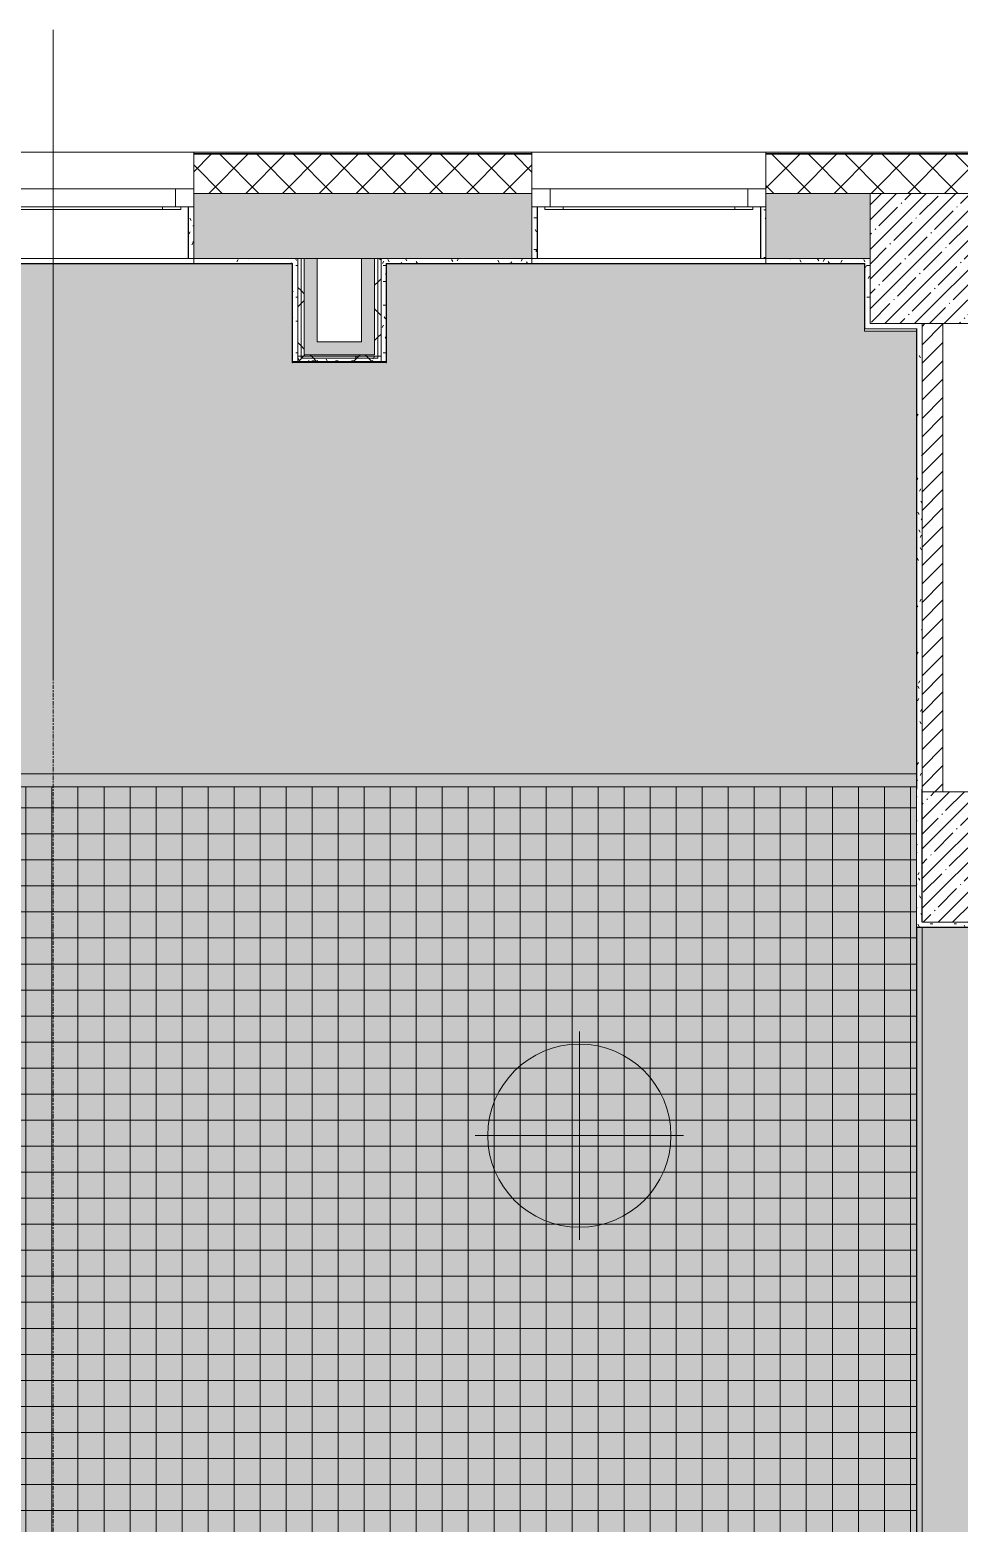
# Model space of a CAD drawing. Header units: millimetres. Extents: x 81610 to 276841, y -8553 to 29000.
# Drawn here: x 107120 to 110693, y 16290 to 22028 of the extents above; entities that cross this region are included whole.
import ezdxf

# ---------------------------------------------------------------- set-up
doc = ezdxf.new("R2010")
doc.units = ezdxf.units.MM
doc.linetypes.add('Осевая', pattern=[31.75, 6.35, -4.7625, 15.875, -4.7625])
for name, color, linetype, lineweight in [('A-ANNO-NOTE', 7, 'Continuous', 9), ('A-CLNG-PATT', 7, 'Continuous', 9), ('A-GLAZ', 7, 'Continuous', 9), ('A-GLAZ-1', 7, 'Continuous', 13), ('A-WALL', 7, 'Continuous', 9), ('I-WALL', 7, 'Continuous', 9), ('S-COLS', 7, 'Continuous', 9), ('Оси', 7, 'Continuous', 9), ('Оси-2', 7, 'Осевая', 9)]:
    doc.layers.add(name, color=color, linetype=linetype, lineweight=lineweight)
doc.layers.add('A-ANNO-NOTE-1', color=7, linetype='Continuous', lineweight=9, transparency=1)
doc.layers.add('A-CLNG-PATT-1', color=7, linetype='Continuous', lineweight=9, transparency=1)
for name, color, linetype, lineweight, true_color in [('A-CLNG-1', 7, 'Continuous', 9, 0xeaeaea), ('A-WALL-1', 7, 'Continuous', 9, 0x3c3c3c), ('A-WALL-2', 7, 'Continuous', 9, 0x535353), ('A-WALL-FNSH-1', 7, 'Continuous', 9, 0x3c3c3c), ('I-WALL-1', 7, 'Continuous', 9, 0x535353), ('S-COLS-1', 9, 'Continuous', 9, 0x808080), ('S-COLS-2', 7, 'Continuous', 9, 0x3c3c3c)]:
    doc.layers.add(name, color=color, linetype=linetype, lineweight=lineweight, true_color=true_color)
pattern_1 = [(0, (0, 0), (121.92, 30.48), [10.058, -81.382, 10.058, -81.382, -487.68]), (0, (0, 0), (121.92, 30.48), [-182.88, 10.058, -172.822, 10.058, -81.382, -213.36]), (0, (0, 0), (121.92, 30.48), [-457.2, 10.058, -50.902, 10.058, -142.342]), (120, (45.72, 15.24), (-87.356454, 90.345817), [10.058, -81.382, 10.058, -81.382, -487.68]), (120, (45.72, 15.24), (-87.356454, 90.345817), [-182.88, 10.058, -172.822, 10.058, -81.382, -213.36]), (120, (45.72, 15.24), (-87.356454, 90.345817), [-457.2, 10.058, -50.902, 10.058, -142.342]), (240, (60.96, 76.2), (-34.563546, -120.825817), [10.058, -81.382, 10.058, -81.382, -487.68]), (240, (60.96, 76.2), (-34.563546, -120.825817), [-182.88, 10.058, -172.822, 10.058, -81.382, -213.36]), (240, (60.96, 76.2), (-34.563546, -120.825817), [-457.2, 10.058, -50.902, 10.058, -142.342])]
pattern_2 = [(45, (0, 0), (-106.06602, 106.06602), []), (135, (0, 0), (-106.06602, -106.06602), [])]

# ---------------------------------------------------------------- blocks, each defined once
blk = doc.blocks.new('120_Окно_СКБ_1Ст - 120_Окно_СКБ_1Ст 900х2500_h_ с форточкой-22876038-Сводный план потолков 1 этажа в осях 23-33')
at = {"layer": 'A-GLAZ'}
for p, q in [((450, -57), (-450, -57)), ((-450, -127), (450, -127))]:
    blk.add_line(p, q, dxfattribs=at)
at = {"layer": 'A-GLAZ-1'}
for p, q in [((-450, -127), (-450, -57)), ((-450, -57), (-380, -57)), ((-380, -57), (-380, -127)), ((380, -127), (380, -57)), ((380, -57), (450, -57)), ((450, -57), (450, -127)), ((-380, -127), (-450, -127)), ((-400, -127), (-400, -137)), ((-400, -137), (400, -137)), ((400, -137), (-400, -137)), ((-330, -137), (-330, -127)), ((330, -137), (330, -127)), ((450, -127), (380, -127)), ((400, -137), (400, -127))]:
    blk.add_line(p, q, dxfattribs=at)
blk = doc.blocks.new('BSC_Колонна _Прямоугольная - 500х500-21690934-Сводный план потолков 1 этажа в осях 23-33')
at = {"layer": 'S-COLS-1'}
h = blk.add_hatch(dxfattribs=at)
h.set_pattern_fill('FP_13', color=256, style=0, pattern_type=2)
h.set_pattern_definition([(45, (-110800, -18850), (-57.024626, 57.024626), []), (45, (-110742.975, -18850), (-57.024626, 57.024626), [100.806, -20.161, 3.353, -16.808])])
h.paths.add_polyline_path([(-14.5, -250), (250, -250), (250, 250), (-250, 250), (-250, -250)])
at = {"layer": 'S-COLS-2'}
for p, q in [((-250, 250), (250, 250)), ((-250, -250), (-250, 250)), ((250, 250), (250, -250)), ((250, -250), (-250, -250))]:
    blk.add_line(p, q, dxfattribs=at)
blk = doc.blocks.new('BSC_Колонна _Прямоугольная - 700х500-V9-Сводный план потолков 1 этажа в осях 23-33')
at = {"layer": 'S-COLS-1'}
h = blk.add_hatch(dxfattribs=at)
h.set_pattern_fill('FP_27', color=256, style=0, pattern_type=2)
h.set_pattern_definition([(45, (-110700, -21150), (-57.024626, 57.024626), []), (45, (-110642.975, -21150), (-57.024626, 57.024626), [100.806, -20.161, 3.353, -16.808])])
h.paths.add_polyline_path([(-350, -250), (350, -250), (350, 250), (-350, 250), (-350, -7.7)])
at = {"layer": 'S-COLS-2'}
for p, q in [((-350, 250), (350, 250)), ((-350, -250), (-350, 250)), ((350, 250), (350, -250)), ((350, -250), (-350, -250))]:
    blk.add_line(p, q, dxfattribs=at)

msp = doc.modelspace()

# ---------------------------------------------------------------- hatches: boundary and pattern name
at = {"layer": 'A-ANNO-NOTE-1'}
h = msp.add_hatch(color=256, dxfattribs=at)
h.paths.add_polyline_path([(109232.5, 17427), (109260.1, 17428), (109287.6, 17431.3), (109314.7, 17436.7), (109341.3, 17444.2), (109367.2, 17453.8), (109392.3, 17465.3), (109416.5, 17478.8), (109439.4, 17494.2), (109461.1, 17511.3), (109481.4, 17530.1), (109500.2, 17550.4), (109517.3, 17572.1), (109532.7, 17595.1), (109546.2, 17619.2), (109557.8, 17644.3), (109567.3, 17670.2), (109574.8, 17696.8), (109580.2, 17723.9), (109583.5, 17751.4), (109584.6, 17779), (109583.5, 17806.6), (109580.2, 17834.1), (109574.8, 17861.2), (109565.8, 17892.3), (109557.8, 17913.7), (109546.2, 17938.8), (109532.7, 17962.9), (109517.3, 17985.9), (109499.6, 18008.4), (109481.4, 18027.9), (109461.1, 18046.7), (109438.7, 18064.3), (109416.5, 18079.2), (109392.3, 18092.7), (109367.2, 18104.2), (109341.3, 18113.8), (109314.7, 18121.3), (109287.6, 18126.7), (109260.1, 18130), (109232.5, 18131), (109204.9, 18130), (109177.4, 18126.7), (109150.3, 18121.3), (109123.7, 18113.8), (109097.8, 18104.2), (109072.7, 18092.7), (109048.6, 18079.2), (109025.6, 18063.8), (109003.9, 18046.7), (108983.6, 18027.9), (108964.8, 18007.6), (108947.7, 17985.9), (108932.4, 17962.9), (108918.9, 17938.8), (108907.3, 17913.7), (108897.7, 17887.8), (108890.2, 17861.2), (108884.8, 17834.1), (108881.6, 17806.6), (108880.5, 17776.2), (108881.6, 17751.4), (108884.8, 17723.9), (108890.2, 17696.8), (108897.7, 17670.2), (108907.3, 17644.3), (108918.9, 17619.2), (108933.7, 17592.9), (108947.7, 17572.1), (108964.8, 17550.4), (108983.6, 17530.1), (109003.9, 17511.3), (109025.6, 17494.2), (109048.6, 17478.8), (109072.7, 17465.3), (109102.1, 17452.1), (109123.7, 17444.2), (109150.3, 17436.7), (109177.4, 17431.3), (109205.4, 17428), (109223.3, 17427.1)])
h.paths.add_polyline_path([(109232.5, 17479), (109209, 17479.9), (109185.6, 17482.7), (109162.5, 17487.3), (109139.8, 17493.7), (109117.7, 17501.8), (109096.3, 17511.7), (109075.8, 17523.2), (109056.2, 17536.3), (109037.7, 17550.9), (109020.4, 17566.9), (109004.4, 17584.2), (108989.8, 17602.7), (108976.7, 17622.3), (108965.2, 17642.8), (108955.4, 17664.2), (108947.2, 17686.3), (108940.8, 17709), (108936.2, 17732.1), (108933.4, 17755.5), (108932.5, 17779), (108933.7, 17805.4), (108936.2, 17825.9), (108940.8, 17849), (108947.2, 17871.7), (108955.4, 17893.8), (108965.2, 17915.2), (108976.7, 17935.7), (108989.8, 17955.3), (109004.4, 17973.8), (109020.4, 17991.1), (109039.2, 18008.4), (109056.2, 18021.7), (109075.8, 18034.8), (109102.1, 18049.1), (109117.7, 18056.2), (109139.8, 18064.3), (109162.5, 18070.7), (109185.6, 18075.3), (109209, 18078.1), (109232.5, 18079), (109256.1, 18078.1), (109279.5, 18075.3), (109302.6, 18070.7), (109325.2, 18064.3), (109347.3, 18056.2), (109368.7, 18046.3), (109389.3, 18034.8), (109408.9, 18021.7), (109427.4, 18007.1), (109444.7, 17991.1), (109460.6, 17973.8), (109475.2, 17955.3), (109488.3, 17935.7), (109499.8, 17915.2), (109510.3, 17892.3), (109517.8, 17871.7), (109524.2, 17849), (109528.8, 17825.9), (109531.6, 17802.5), (109532.5, 17776.2), (109531.6, 17755.5), (109528.8, 17732.1), (109524.2, 17709), (109517.8, 17686.3), (109507.9, 17660.2), (109499.8, 17642.8), (109488.3, 17622.3), (109475.2, 17602.7), (109460.6, 17584.2), (109444.7, 17566.9), (109427.4, 17550.9), (109408.9, 17536.3), (109389.3, 17523.2), (109368.7, 17511.7), (109347.3, 17501.8), (109325.2, 17493.7), (109302.6, 17487.3), (109279.5, 17482.7), (109256.1, 17479.9), (109240.4, 17479.1)])
at = {"layer": 'A-CLNG-PATT'}
h = msp.add_hatch(dxfattribs=at)
h.set_pattern_fill('FP_35', color=256, style=0, pattern_type=2)
h.set_pattern_definition([(0, (109305, 16338.5), (0, -100), []), (270, (109305, 16338.5), (-100, -6e-15), [])])
h.paths.add_polyline_path([(117790, 13620), (117790, 16229), (116120.4, 16229), (116121, 13620), (117773, 13620)])
h.paths.add_polyline_path([(115580, 14000), (115580, 16293), (111070, 16293), (111070, 14000), (115499, 14000)])
h.paths.add_polyline_path([(106071.9, 14000), (110529, 14000), (110529, 19120), (106070, 19120), (106070, 14000)])
h.paths.add_polyline_path([(105530, 14000), (105530, 19120), (100820, 19120), (100821, 17750), (101418, 17750), (101418, 14000), (104725.2, 14000)])
h.paths.add_polyline_path([(117774, 15525), (117774, 15575), (117789, 15575), (117789, 15525)])
h.paths.add_polyline_path([(101419, 15575), (101419, 15675), (101439, 15675), (101439, 15575)])
h.paths.add_polyline_path([(101439, 16325), (101419, 16325), (101419, 16425), (101439, 16425)])
at = {"layer": 'A-CLNG-PATT-1'}
for points in [[(110112.1, 19120), (110529, 19120), (110529, 20870), (110329, 20870), (110329, 21130), (108490, 21130), (108490, 20750), (108130, 20750), (108130, 21130), (106070, 21129), (106070, 20750), (105530, 20750), (105530, 21130), (101181, 21130), (101181, 20754), (100821, 20754), (100821, 19120), (108765.4, 19120)], [(111050, 14000), (111070, 14000), (111070, 16290), (110907, 16290), (110907, 18550), (110857, 18550), (110857, 18580), (110530, 18580), (110530, 14000)]]:
    msp.add_hatch(color=256, dxfattribs=at).paths.add_polyline_path(points)
h = msp.add_hatch(color=256, dxfattribs=at)
h.paths.add_polyline_path([(117790, 13620), (117790, 16229), (116120.4, 16229), (116121, 13620), (117773, 13620)])
h.paths.add_polyline_path([(115580, 14000), (115580, 16293), (111070, 16293), (111070, 14000), (115499, 14000)])
h.paths.add_polyline_path([(106071.9, 14000), (110529, 14000), (110529, 19120), (106070, 19120), (106070, 14000)])
h.paths.add_polyline_path([(105530, 14000), (105530, 19120), (100820, 19120), (100821, 17750), (101418, 17750), (101418, 14000), (104725.2, 14000)])
h.paths.add_polyline_path([(117774, 15525), (117774, 15575), (117789, 15575), (117789, 15525)])
h.paths.add_polyline_path([(101419, 15575), (101419, 15675), (101439, 15675), (101439, 15575)])
h.paths.add_polyline_path([(101439, 16325), (101419, 16325), (101419, 16425), (101439, 16425)])
at = {"layer": 'A-WALL'}
h = msp.add_hatch(dxfattribs=at)
h.set_pattern_fill('FP_5', color=256, style=0, pattern_type=2)
h.set_pattern_definition([(45, (0, 0), (-70.71068, 70.71068), []), (135, (0, 0), (-70.71068, -70.71068), [])])
h.paths.add_polyline_path([(111235.1, 21400), (111126.6, 21550), (110941.5, 21550), (111050, 21400)])
h.paths.add_polyline_path([(110803.2, 21400), (110694.6, 21550), (109950, 21550), (109950, 21400), (110350, 21400)])
h.paths.add_polyline_path([(109050, 21400), (109050, 21550), (107750, 21550), (107750, 21400), (108765.4, 21400)])
h.paths.add_polyline_path([(106050, 21400), (106850, 21400), (106850, 21550), (105550, 21550), (105550, 21400)])
h.paths.add_polyline_path([(104650, 21400), (104650, 21550), (103450, 21550), (103450, 21400)])
h.paths.add_polyline_path([(101150, 21400), (101150, 21550), (96610, 21550), (96610, 21400), (100800, 21400)])
h.paths.add_polyline_path([(93278, 21400), (93310, 21400), (93310, 21550), (93060, 21550), (93060, 21400)])
at = {"layer": 'I-WALL'}
h = msp.add_hatch(dxfattribs=at)
h.set_pattern_fill('FP_2', color=256, style=0, pattern_type=2)
h.set_pattern_definition([(45, (0, 0), (-57.024626, 57.024626), []), (45, (57.025, 0), (-57.024626, 57.024626), [100.806, -20.161, 3.353, -16.808])])
h.paths.add_polyline_path([(110350, 21150), (110350, 21400), (109950, 21400), (109950, 21150), (110112.1, 21150)])
h.paths.add_polyline_path([(109050, 21150), (109050, 21400), (107750, 21400), (107750, 21150), (108765.4, 21150)])
h.paths.add_polyline_path([(106850, 21150), (106850, 21400), (106050, 21400), (106050, 21150), (106071.9, 21150)])
h.paths.add_polyline_path([(104650, 21150), (104650, 21400), (103450, 21400), (103450, 21150)])
h.paths.add_polyline_path([(100800, 21150), (101150, 21150), (101150, 21400), (100800, 21400), (100800, 21348)])
h = msp.add_hatch(dxfattribs=at)
h.set_pattern_fill('FP_31', color=256, style=0, pattern_type=2)
h.set_pattern_definition(pattern_1)
h.paths.add_polyline_path([(107750, 21150), (107750, 21348), (107730, 21348), (107730, 21150)])
h = msp.add_hatch(dxfattribs=at)
h.set_pattern_fill('FP_31', color=256, style=0, pattern_type=2)
h.set_pattern_definition(pattern_1)
h.paths.add_polyline_path([(109070, 21150), (109070, 21348), (109050, 21348), (109050, 21150)])
h = msp.add_hatch(dxfattribs=at)
h.set_pattern_fill('FP_31', color=256, style=0, pattern_type=2)
h.set_pattern_definition(pattern_1)
h.paths.add_polyline_path([(109950, 21150), (109950, 21348), (109930, 21348), (109930, 21150)])
h = msp.add_hatch(dxfattribs=at)
h.set_pattern_fill('FP_31', color=256, style=0, pattern_type=2)
h.set_pattern_definition(pattern_1)
h.paths.add_polyline_path([(107750, 21130), (108150, 21130), (108150, 21150), (107750, 21150), (107750, 21142.3)])
h.paths.add_polyline_path([(106850, 21130), (106850, 21150), (106070, 21150), (106070, 21130), (106083, 21130)])
h = msp.add_hatch(dxfattribs=at)
h.set_pattern_fill('FP_31', color=256, style=0, pattern_type=2)
h.set_pattern_definition(pattern_1)
h.paths.add_polyline_path([(108150, 20774), (108150, 21130), (108130, 21130), (108130, 20774)])
h = msp.add_hatch(dxfattribs=at)
h.set_pattern_fill('FP_41', color=256, style=0, pattern_type=2)
h.set_pattern_definition(pattern_2)
h.paths.add_polyline_path([(108162.5, 20754), (108162.5, 21150), (108150, 21150), (108150, 20754)])
h = msp.add_hatch(dxfattribs=at)
h.set_pattern_fill('FP_41', color=256, style=0, pattern_type=2)
h.set_pattern_definition(pattern_2)
h.paths.add_polyline_path([(108162.5, 20766.5), (108175, 20766.5), (108175, 21150), (108162.5, 21150), (108162.5, 21142.3)])
for points in [[(108175, 20779), (108225, 20779), (108225, 21150), (108175, 21150), (108175, 21142.3)], [(108445, 20829), (108445, 21150), (108395, 21150), (108395, 20829), (108428.7, 20829)], [(108225, 20779), (108445, 20779), (108445, 20829), (108225, 20829)]]:
    msp.add_hatch(color=256, dxfattribs=at).paths.add_polyline_path(points)
h = msp.add_hatch(dxfattribs=at)
h.set_pattern_fill('FP_41', color=256, style=0, pattern_type=2)
h.set_pattern_definition(pattern_2)
h.paths.add_polyline_path([(108457.5, 20779), (108457.5, 21150), (108445, 21150), (108445, 20779)])
h = msp.add_hatch(dxfattribs=at)
h.set_pattern_fill('FP_41', color=256, style=0, pattern_type=2)
h.set_pattern_definition(pattern_2)
h.paths.add_polyline_path([(108457.5, 20766.5), (108470, 20766.5), (108470, 21150), (108457.5, 21150), (108457.5, 20779)])
h = msp.add_hatch(dxfattribs=at)
h.set_pattern_fill('FP_31', color=256, style=0, pattern_type=2)
h.set_pattern_definition(pattern_1)
h.paths.add_polyline_path([(109950, 21130), (110350, 21130), (110350, 21150), (109950, 21150), (109950, 21142.3)])
h.paths.add_polyline_path([(108490, 21130), (109050, 21130), (109050, 21150), (108470, 21150), (108470, 21130)])
h = msp.add_hatch(dxfattribs=at)
h.set_pattern_fill('FP_31', color=256, style=0, pattern_type=2)
h.set_pattern_definition(pattern_1)
h.paths.add_polyline_path([(108490, 20754), (108490, 21130), (108470, 21130), (108470, 20754)])
h = msp.add_hatch(dxfattribs=at)
h.set_pattern_fill('FP_31', color=256, style=0, pattern_type=2)
h.set_pattern_definition(pattern_1)
h.paths.add_polyline_path([(110330, 20880), (110350, 20880), (110350, 21130), (110330, 21130), (110330, 20900)])
h = msp.add_hatch(dxfattribs=at)
h.set_pattern_fill('FP_31', color=256, style=0, pattern_type=2)
h.set_pattern_definition(pattern_1)
h.paths.add_polyline_path([(110530, 20880), (110530, 20900), (110350, 20900), (110350, 20880), (110529, 20880)])
h = msp.add_hatch(dxfattribs=at)
h.set_pattern_fill('FP_31', color=256, style=0, pattern_type=2)
h.set_pattern_definition(pattern_1)
h.paths.add_polyline_path([(110530, 19110), (110550, 19110), (110550, 20900), (110530, 20900), (110530, 19170)])
h = msp.add_hatch(dxfattribs=at)
h.set_pattern_fill('FP_3', color=256, style=0, pattern_type=2)
h.set_pattern_definition([(45, (0, 0), (-35.35534, 35.35534), [])])
h.paths.add_polyline_path([(110630, 19100), (110630, 20900), (110550, 20900), (110550, 19100)])
h = msp.add_hatch(dxfattribs=at)
h.set_pattern_fill('FP_31', color=256, style=0, pattern_type=2)
h.set_pattern_definition(pattern_1)
h.paths.add_polyline_path([(108428.7, 20754), (108470, 20754), (108470, 20774), (108130, 20774), (108130, 20754)])
h = msp.add_hatch(dxfattribs=at)
h.set_pattern_fill('FP_41', color=256, style=0, pattern_type=2)
h.set_pattern_definition(pattern_2)
h.paths.add_polyline_path([(108457.5, 20766.5), (108457.5, 20779), (108175, 20779), (108175, 20766.5), (108428.7, 20766.5)])
h = msp.add_hatch(dxfattribs=at)
h.set_pattern_fill('FP_41', color=256, style=0, pattern_type=2)
h.set_pattern_definition(pattern_2)
h.paths.add_polyline_path([(108162.5, 20754), (108470, 20754), (108470, 20766.5), (108162.5, 20766.5)])
h = msp.add_hatch(dxfattribs=at)
h.set_pattern_fill('FP_31', color=256, style=0, pattern_type=2)
h.set_pattern_definition(pattern_1)
h.paths.add_polyline_path([(110549, 18600), (110549, 19110), (110529, 19110), (110529, 18600)])
h = msp.add_hatch(dxfattribs=at)
h.set_pattern_fill('FP_31', color=256, style=0, pattern_type=2)
h.set_pattern_definition(pattern_1)
h.paths.add_polyline_path([(110529, 18580), (110907, 18580), (110907, 18600), (110529, 18600)])

# ---------------------------------------------------------------- linework, layer by layer
at = {"layer": 'A-ANNO-NOTE'}
for q in [(109232.5, 18179), (108832.5, 17779), (109232.5, 17379), (109632.5, 17779)]:
    msp.add_line((109232.5, 17779), q, dxfattribs=at)
msp.add_circle((109232.5, 17779), 352, dxfattribs=at)
at = {"layer": 'A-CLNG-1'}
for p, q in [((107728.7, 21150), (107728.7, 21348)), ((109070.2, 21348), (109070.2, 21150)), ((109070.5, 21348), (109070.5, 21150)), ((109928.7, 21150), (109928.7, 21348)), ((108130, 21130), (106070, 21130)), ((106870.5, 21150), (107729, 21150)), ((108130, 21130), (108130, 20750)), ((110329, 21130), (108490, 21130)), ((108490, 20750), (108490, 21130)), ((109070.5, 21150), (109929, 21150)), ((110329, 21129), (110329, 20870)), ((110529, 20870), (110329, 20870)), ((110529, 19120), (110529, 20870)), ((108490, 20750), (108130, 20750)), ((110529, 19120), (106070, 19120)), ((110529, 14000), (110529, 18580)), ((110530, 18580), (110530, 14000))]:
    msp.add_line(p, q, dxfattribs=at)
at = {"layer": 'A-WALL'}
for p, q in [((107750, 21553), (109050, 21553)), ((107750, 21550), (109050, 21550)), ((111134.3, 21553), (109950, 21553)), ((111126.6, 21550), (109950, 21550)), ((109050, 21400), (107750, 21400)), ((110350, 21400), (109950, 21400)), ((108150, 21150), (108150, 20754)), ((108162.5, 21150), (108162.5, 20766.5)), ((108175, 21150), (108175, 20779)), ((108445, 20779), (108445, 21150)), ((108457.5, 20766.5), (108457.5, 21150)), ((108470, 20754), (108470, 21150)), ((108490, 21130), (108490, 21130)), ((110329, 21130), (110330, 21130)), ((110330, 20880), (110330, 21130)), ((110530, 20880), (110350, 20880)), ((110530, 20880), (110530, 19110)), ((108175, 20779), (108445, 20779)), ((108162.5, 20766.5), (108457.5, 20766.5))]:
    msp.add_line(p, q, dxfattribs=at)
at = {"layer": 'A-WALL-1'}
for p, q in [((107750, 21418), (107750, 21550)), ((109050, 21550), (109050, 21418)), ((109950, 21418), (109950, 21550)), ((107730, 21150), (107730, 21348)), ((107750, 21348), (107750, 21130)), ((109050, 21130), (109050, 21348)), ((109070, 21348), (109070, 21150)), ((109930, 21150), (109930, 21348)), ((109950, 21348), (109950, 21130)), ((109070, 21150), (107730, 21150)), ((107750, 21150), (108150, 21150)), ((108130, 21129), (108130, 21130)), ((108225, 21150), (108225, 20829)), ((108395, 20829), (108395, 21150)), ((109930, 21150), (110350, 21150)), ((110550, 19100), (110550, 20900)), ((110630, 20900), (110630, 19100)), ((108150, 20774), (108470, 20774)), ((108225, 20829), (108395, 20829)), ((110529, 19110), (110530, 19110)), ((110549, 19110), (110549, 18600)), ((110550, 19110), (110549, 19110))]:
    msp.add_line(p, q, dxfattribs=at)
at = {"layer": 'A-WALL-2'}
for p, q in [((107750, 21558), (106850, 21558)), ((109950, 21558), (109050, 21558))]:
    msp.add_line(p, q, dxfattribs=at)
at = {"layer": 'A-WALL-FNSH-1'}
for p, q in [((107750, 21550), (107750, 21558)), ((107750, 21558), (109050, 21558)), ((109050, 21558), (109050, 21550)), ((109950, 21550), (109950, 21558)), ((109950, 21558), (111130.7, 21558)), ((107729, 21150), (107729, 21348)), ((109071, 21348), (109071, 21150)), ((109929, 21150), (109929, 21348)), ((107730, 21150), (107729, 21150)), ((107750, 21129), (107750, 21130)), ((108129, 21129), (107750, 21129)), ((108490, 21129), (108490, 21130)), ((109050, 21129), (108491, 21129)), ((109050, 21130), (109050, 21129)), ((109070.5, 21150), (109070, 21150)), ((109930, 21150), (109929, 21150)), ((109950, 21129), (109950, 21130)), ((110329, 21129), (109950, 21129)), ((110329, 21130), (110329, 21129)), ((110529, 20879), (110329, 20879)), ((110330, 20880), (110350, 20880)), ((110529, 19170), (110529, 20879)), ((108491, 20791.5), (108490, 20791.5)), ((108490, 20753), (108129, 20753)), ((108130, 20754), (108490, 20754)), ((110528, 18579), (110528, 19169.5)), ((110528, 19169.5), (110529, 19169.5)), ((110530, 19170), (110529, 19170)), ((110529, 19169.5), (110529, 18580)), ((110857, 18579), (110528, 18579)), ((110529, 18580), (110857, 18580))]:
    msp.add_line(p, q, dxfattribs=at)
at = {"layer": 'I-WALL-1'}
for p, q in [((106850, 21129), (107750, 21129)), ((108129, 21129), (108130, 21129)), ((108129, 21129), (108129, 20750.2)), ((108130, 20750), (108130, 21129)), ((108490, 21129), (108490, 20750)), ((108490, 21129), (108491, 21129)), ((108491, 20750.1), (108491, 21129)), ((109050, 21129), (109950, 21129)), ((108130, 20749), (108129, 20749)), ((108491, 20749), (108490, 20749)), ((110529, 19170), (100821, 19170)), ((110529, 19120), (100821, 19120)), ((106071, 19119), (110530, 19119)), ((110528, 18579), (110528, 14001)), ((110550, 14000), (110550, 18580))]:
    msp.add_line(p, q, dxfattribs=at)
at = {"layer": 'Оси'}
msp.add_line((107210, 19528.3), (107210, 22028.3), dxfattribs=at)
at = {"layer": 'Оси-2'}
msp.add_line((107210, 593.7), (107210, 19528.3), dxfattribs=at)

# ---------------------------------------------------------------- block references
at = {"layer": 'A-GLAZ'}
for p in [(107300, 21475), (109500, 21475)]:
    msp.add_blockref('120_Окно_СКБ_1Ст - 120_Окно_СКБ_1Ст 900х2500_h_ с форточкой-22876038-Сводный план потолков 1 этажа в осях 23-33', p, dxfattribs=at)
at = {"layer": 'S-COLS'}
for name, p in [('BSC_Колонна _Прямоугольная - 700х500-V9-Сводный план потолков 1 этажа в осях 23-33', (110700, 21150)), ('BSC_Колонна _Прямоугольная - 500х500-21690934-Сводный план потолков 1 этажа в осях 23-33', (110800, 18850))]:
    msp.add_blockref(name, p, dxfattribs=at)

doc.saveas('drawing.dxf')
